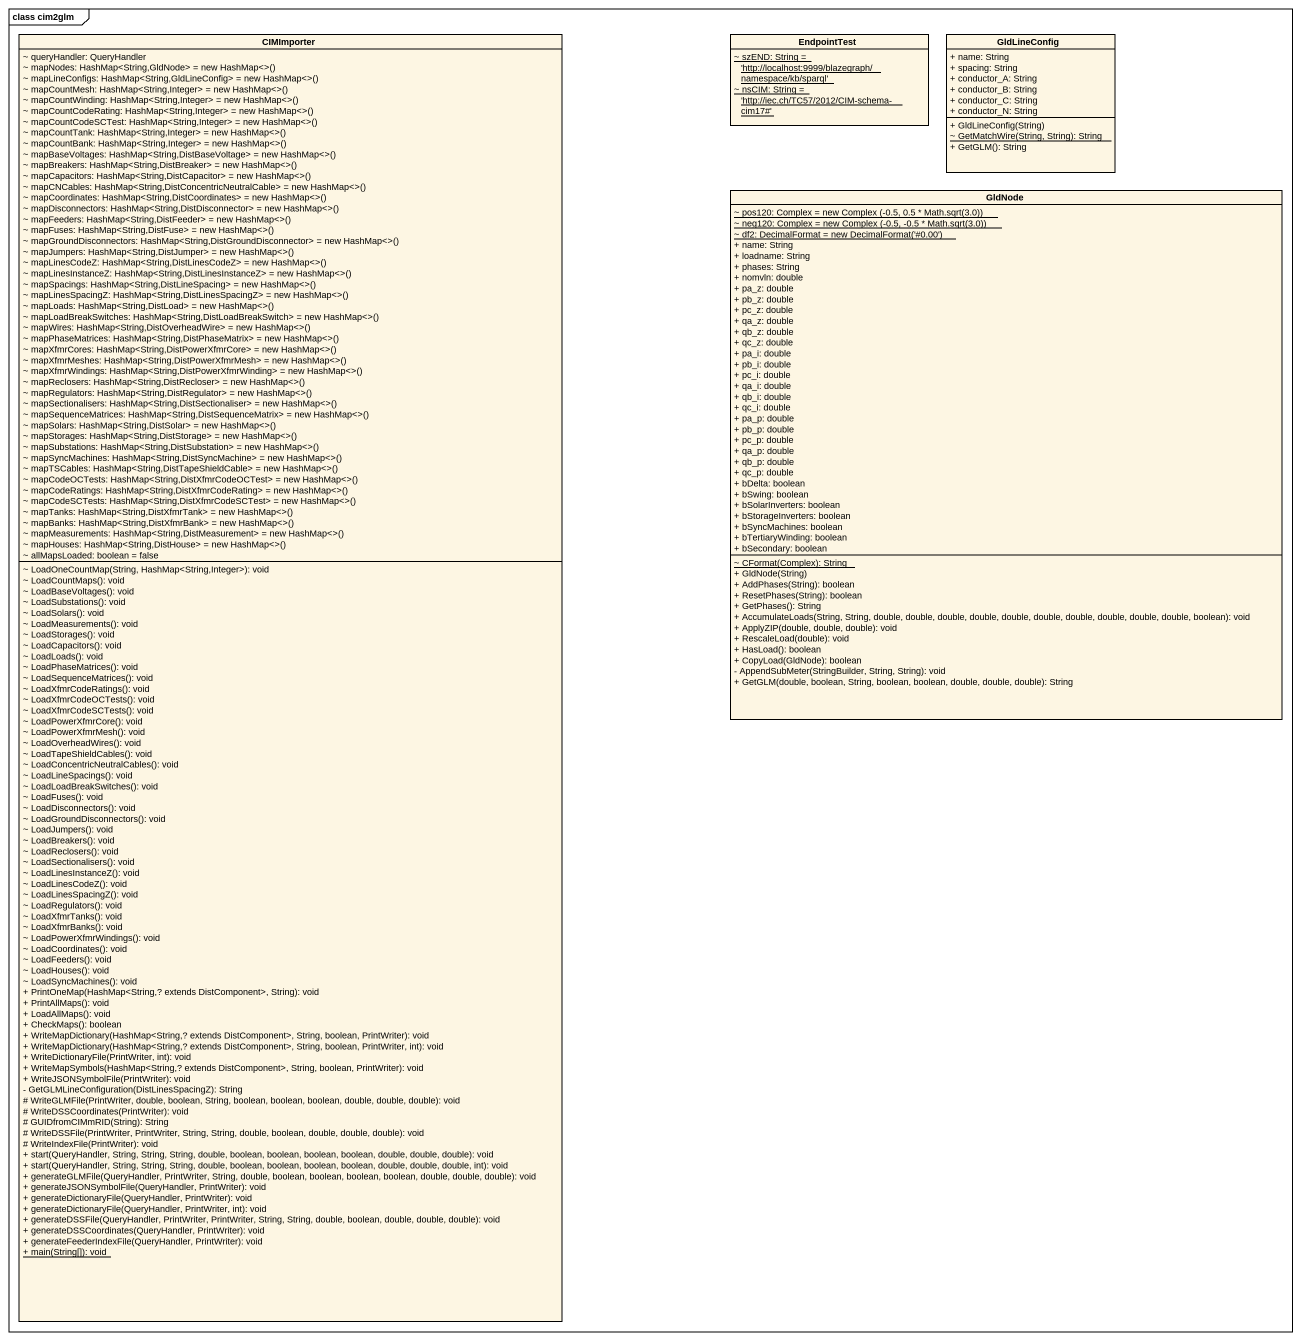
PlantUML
@startuml
mainframe class cim2glm
hide circle
hide empty members
skinparam classAttributeIconSize 0
class CIMImporter {
  ~ queryHandler: QueryHandler
  {field} ~ mapNodes: HashMap<String,GldNode> = new HashMap<>()
  {field} ~ mapLineConfigs: HashMap<String,GldLineConfig> = new HashMap<>()
  {field} ~ mapCountMesh: HashMap<String,Integer> = new HashMap<>()
  {field} ~ mapCountWinding: HashMap<String,Integer> = new HashMap<>()
  {field} ~ mapCountCodeRating: HashMap<String,Integer> = new HashMap<>()
  {field} ~ mapCountCodeSCTest: HashMap<String,Integer> = new HashMap<>()
  {field} ~ mapCountTank: HashMap<String,Integer> = new HashMap<>()
  {field} ~ mapCountBank: HashMap<String,Integer> = new HashMap<>()
  {field} ~ mapBaseVoltages: HashMap<String,DistBaseVoltage> = new HashMap<>()
  {field} ~ mapBreakers: HashMap<String,DistBreaker> = new HashMap<>()
  {field} ~ mapCapacitors: HashMap<String,DistCapacitor> = new HashMap<>()
  {field} ~ mapCNCables: HashMap<String,DistConcentricNeutralCable> = new HashMap<>()
  {field} ~ mapCoordinates: HashMap<String,DistCoordinates> = new HashMap<>()
  {field} ~ mapDisconnectors: HashMap<String,DistDisconnector> = new HashMap<>()
  {field} ~ mapFeeders: HashMap<String,DistFeeder> = new HashMap<>()
  {field} ~ mapFuses: HashMap<String,DistFuse> = new HashMap<>()
  {field} ~ mapGroundDisconnectors: HashMap<String,DistGroundDisconnector> = new HashMap<>()
  {field} ~ mapJumpers: HashMap<String,DistJumper> = new HashMap<>()
  {field} ~ mapLinesCodeZ: HashMap<String,DistLinesCodeZ> = new HashMap<>()
  {field} ~ mapLinesInstanceZ: HashMap<String,DistLinesInstanceZ> = new HashMap<>()
  {field} ~ mapSpacings: HashMap<String,DistLineSpacing> = new HashMap<>()
  {field} ~ mapLinesSpacingZ: HashMap<String,DistLinesSpacingZ> = new HashMap<>()
  {field} ~ mapLoads: HashMap<String,DistLoad> = new HashMap<>()
  {field} ~ mapLoadBreakSwitches: HashMap<String,DistLoadBreakSwitch> = new HashMap<>()
  {field} ~ mapWires: HashMap<String,DistOverheadWire> = new HashMap<>()
  {field} ~ mapPhaseMatrices: HashMap<String,DistPhaseMatrix> = new HashMap<>()
  {field} ~ mapXfmrCores: HashMap<String,DistPowerXfmrCore> = new HashMap<>()
  {field} ~ mapXfmrMeshes: HashMap<String,DistPowerXfmrMesh> = new HashMap<>()
  {field} ~ mapXfmrWindings: HashMap<String,DistPowerXfmrWinding> = new HashMap<>()
  {field} ~ mapReclosers: HashMap<String,DistRecloser> = new HashMap<>()
  {field} ~ mapRegulators: HashMap<String,DistRegulator> = new HashMap<>()
  {field} ~ mapSectionalisers: HashMap<String,DistSectionaliser> = new HashMap<>()
  {field} ~ mapSequenceMatrices: HashMap<String,DistSequenceMatrix> = new HashMap<>()
  {field} ~ mapSolars: HashMap<String,DistSolar> = new HashMap<>()
  {field} ~ mapStorages: HashMap<String,DistStorage> = new HashMap<>()
  {field} ~ mapSubstations: HashMap<String,DistSubstation> = new HashMap<>()
  {field} ~ mapSyncMachines: HashMap<String,DistSyncMachine> = new HashMap<>()
  {field} ~ mapTSCables: HashMap<String,DistTapeShieldCable> = new HashMap<>()
  {field} ~ mapCodeOCTests: HashMap<String,DistXfmrCodeOCTest> = new HashMap<>()
  {field} ~ mapCodeRatings: HashMap<String,DistXfmrCodeRating> = new HashMap<>()
  {field} ~ mapCodeSCTests: HashMap<String,DistXfmrCodeSCTest> = new HashMap<>()
  {field} ~ mapTanks: HashMap<String,DistXfmrTank> = new HashMap<>()
  {field} ~ mapBanks: HashMap<String,DistXfmrBank> = new HashMap<>()
  {field} ~ mapMeasurements: HashMap<String,DistMeasurement> = new HashMap<>()
  {field} ~ mapHouses: HashMap<String,DistHouse> = new HashMap<>()
  ~ allMapsLoaded: boolean = false
  ~ LoadOneCountMap(String, HashMap<String,Integer>): void
  ~ LoadCountMaps(): void
  ~ LoadBaseVoltages(): void
  ~ LoadSubstations(): void
  ~ LoadSolars(): void
  ~ LoadMeasurements(): void
  ~ LoadStorages(): void
  ~ LoadCapacitors(): void
  ~ LoadLoads(): void
  ~ LoadPhaseMatrices(): void
  ~ LoadSequenceMatrices(): void
  ~ LoadXfmrCodeRatings(): void
  ~ LoadXfmrCodeOCTests(): void
  ~ LoadXfmrCodeSCTests(): void
  ~ LoadPowerXfmrCore(): void
  ~ LoadPowerXfmrMesh(): void
  ~ LoadOverheadWires(): void
  ~ LoadTapeShieldCables(): void
  ~ LoadConcentricNeutralCables(): void
  ~ LoadLineSpacings(): void
  ~ LoadLoadBreakSwitches(): void
  ~ LoadFuses(): void
  ~ LoadDisconnectors(): void
  ~ LoadGroundDisconnectors(): void
  ~ LoadJumpers(): void
  ~ LoadBreakers(): void
  ~ LoadReclosers(): void
  ~ LoadSectionalisers(): void
  ~ LoadLinesInstanceZ(): void
  ~ LoadLinesCodeZ(): void
  ~ LoadLinesSpacingZ(): void
  ~ LoadRegulators(): void
  ~ LoadXfmrTanks(): void
  ~ LoadXfmrBanks(): void
  ~ LoadPowerXfmrWindings(): void
  ~ LoadCoordinates(): void
  ~ LoadFeeders(): void
  ~ LoadHouses(): void
  ~ LoadSyncMachines(): void
  + PrintOneMap(HashMap<String,? extends DistComponent>, String): void
  + PrintAllMaps(): void
  + LoadAllMaps(): void
  + CheckMaps(): boolean
  + WriteMapDictionary(HashMap<String,? extends DistComponent>, String, boolean, PrintWriter): void
  + WriteMapDictionary(HashMap<String,? extends DistComponent>, String, boolean, PrintWriter, int): void
  + WriteDictionaryFile(PrintWriter, int): void
  + WriteMapSymbols(HashMap<String,? extends DistComponent>, String, boolean, PrintWriter): void
  + WriteJSONSymbolFile(PrintWriter): void
  - GetGLMLineConfiguration(DistLinesSpacingZ): String
  # WriteGLMFile(PrintWriter, double, boolean, String, boolean, boolean, boolean, double, double, double): void
  # WriteDSSCoordinates(PrintWriter): void
  # GUIDfromCIMmRID(String): String
  # WriteDSSFile(PrintWriter, PrintWriter, String, String, double, boolean, double, double, double): void
  # WriteIndexFile(PrintWriter): void
  + start(QueryHandler, String, String, String, double, boolean, boolean, boolean, boolean, double, double, double): void
  + start(QueryHandler, String, String, String, double, boolean, boolean, boolean, boolean, double, double, double, int): void
  + generateGLMFile(QueryHandler, PrintWriter, String, double, boolean, boolean, boolean, boolean, double, double, double): void
  + generateJSONSymbolFile(QueryHandler, PrintWriter): void
  + generateDictionaryFile(QueryHandler, PrintWriter): void
  + generateDictionaryFile(QueryHandler, PrintWriter, int): void
  + generateDSSFile(QueryHandler, PrintWriter, PrintWriter, String, String, double, boolean, double, double, double): void
  + generateDSSCoordinates(QueryHandler, PrintWriter): void
  + generateFeederIndexFile(QueryHandler, PrintWriter): void
  {static} + main(String[]): void
}
class EndpointTest {
  {static} ~ szEND: String = 'http://localhost:9999/blazegraph/namespace/kb/sparql'
  {static} ~ nsCIM: String = 'http://iec.ch/TC57/2012/CIM-schema-cim17#'
}
class GldLineConfig {
  + name: String
  + spacing: String
  + conductor_A: String
  + conductor_B: String
  + conductor_C: String
  + conductor_N: String
  + GldLineConfig(String)
  {static} ~ GetMatchWire(String, String): String
  + GetGLM(): String
}
class GldNode {
  {static} {field} ~ pos120: Complex = new Complex (-0.5, 0.5 * Math.sqrt(3.0))
  {static} {field} ~ neg120: Complex = new Complex (-0.5, -0.5 * Math.sqrt(3.0))
  {static} {field} ~ df2: DecimalFormat = new DecimalFormat('#0.00')
  + name: String
  + loadname: String
  + phases: String
  + nomvln: double
  + pa_z: double
  + pb_z: double
  + pc_z: double
  + qa_z: double
  + qb_z: double
  + qc_z: double
  + pa_i: double
  + pb_i: double
  + pc_i: double
  + qa_i: double
  + qb_i: double
  + qc_i: double
  + pa_p: double
  + pb_p: double
  + pc_p: double
  + qa_p: double
  + qb_p: double
  + qc_p: double
  + bDelta: boolean
  + bSwing: boolean
  + bSolarInverters: boolean
  + bStorageInverters: boolean
  + bSyncMachines: boolean
  + bTertiaryWinding: boolean
  + bSecondary: boolean
  {static} ~ CFormat(Complex): String
  + GldNode(String)
  + AddPhases(String): boolean
  + ResetPhases(String): boolean
  + GetPhases(): String
  + AccumulateLoads(String, String, double, double, double, double, double, double, double, double, double, double, boolean): void
  + ApplyZIP(double, double, double): void
  + RescaleLoad(double): void
  + HasLoad(): boolean
  + CopyLoad(GldNode): boolean
  - AppendSubMeter(StringBuilder, String, String): void
  + GetGLM(double, boolean, String, boolean, boolean, double, double, double): String
}
@enduml
